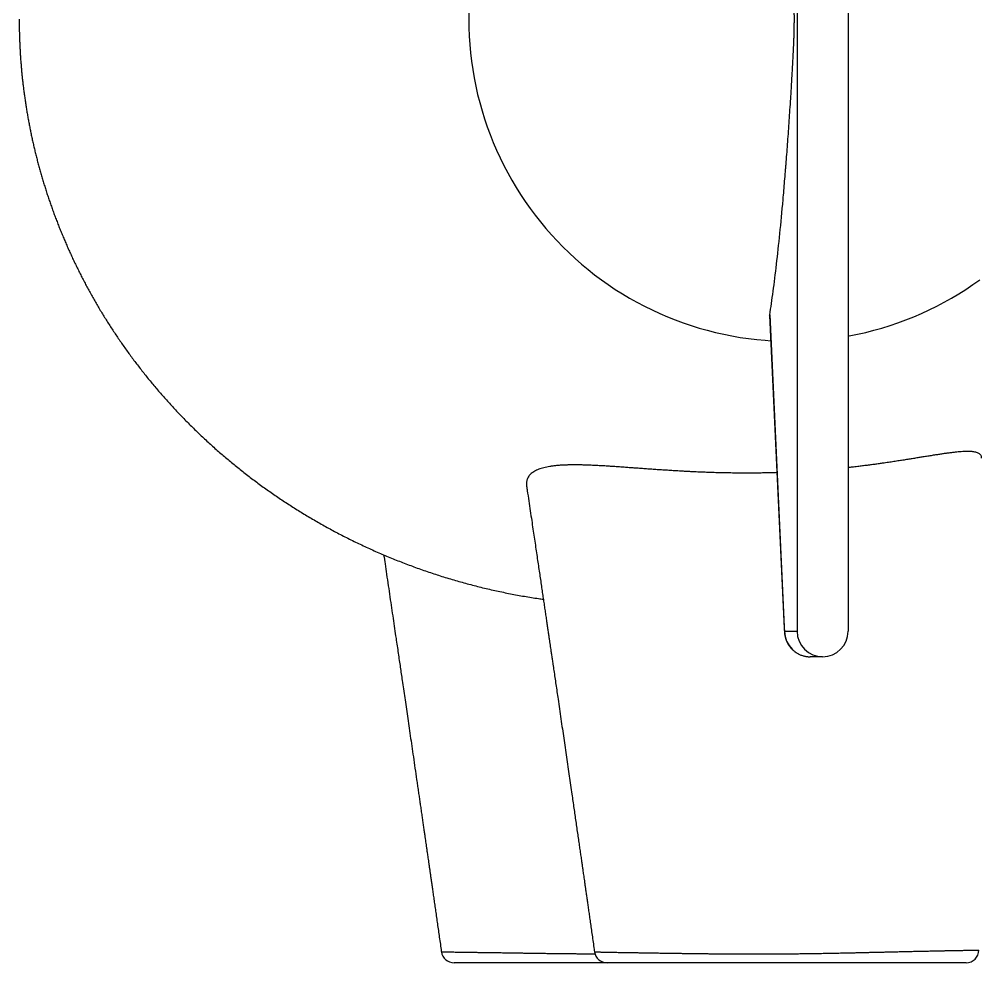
# Model space of a CAD drawing. Header units: millimetres. Extents: x 0 to 594, y 0 to 420.
# Drawn here: x 95.49 to 114.3, y 287.48 to 305.98 of the extents above; entities that cross this region are included whole.
import ezdxf

# ---------------------------------------------------------------- set-up
doc = ezdxf.new("R2010")
doc.units = ezdxf.units.MM

msp = doc.modelspace()

# ---------------------------------------------------------------- linework, layer by layer
at = {"color": 7, "linetype": 'Continuous', "lineweight": 25}
for p, q in [((110.736, 317.983), (110.736, 293.983)), ((111.735, 317.983), (111.735, 293.983)), ((110.198, 300.174), (110.199, 300.186)), ((110.198, 300.174), (110.483, 294.044)), ((110.199, 300.186), (110.483, 294.067)), ((110.492, 293.983), (110.736, 293.983)), ((111.236, 293.483), (110.992, 293.483)), ((103.766, 287.698), (103.766, 287.698)), ((106.766, 287.698), (106.766, 287.698))]:
    msp.add_line(p, q, dxfattribs=at)
at = {"color": 7, "linetype": 'Continuous', "lineweight": 25, "flags": 128}
for points in [[(104.303, 306.148), (104.301, 305.983), (104.303, 305.817), (104.31, 305.652), (104.32, 305.487), (104.336, 305.323), (104.355, 305.158), (104.379, 304.995), (104.407, 304.832), (104.439, 304.67), (104.475, 304.508), (104.516, 304.348), (104.561, 304.189), (104.61, 304.031), (104.663, 303.875), (104.72, 303.72), (104.781, 303.566), (104.846, 303.414), (104.915, 303.264), (104.988, 303.116), (105.065, 302.969), (105.146, 302.825), (105.23, 302.683), (105.318, 302.543), (105.41, 302.406), (105.505, 302.271), (105.604, 302.138), (105.707, 302.008), (105.812, 301.881), (105.921, 301.757), (106.033, 301.636), (106.148, 301.517), (106.266, 301.402), (106.388, 301.29), (106.512, 301.18), (106.639, 301.075), (106.768, 300.972), (106.901, 300.873), (107.036, 300.778), (107.173, 300.686), (107.312, 300.598), (107.454, 300.513), (107.598, 300.433), (107.745, 300.356), (107.893, 300.283), (108.043, 300.213), (108.194, 300.148), (108.348, 300.087), (108.503, 300.03), (108.659, 299.976), (108.817, 299.927), (108.975, 299.883), (109.135, 299.842), (109.297, 299.805), (109.458, 299.773), (109.621, 299.745), (109.785, 299.721), (109.949, 299.702), (110.113, 299.687), (110.221, 299.679)], [(111.735, 299.769), (111.757, 299.773), (111.919, 299.805), (112.08, 299.842), (112.24, 299.883), (112.399, 299.927), (112.557, 299.976), (112.713, 300.03), (112.868, 300.087), (113.021, 300.148), (113.173, 300.213), (113.323, 300.283), (113.471, 300.356), (113.617, 300.433), (113.761, 300.513), (113.903, 300.598), (114.043, 300.686), (114.18, 300.778), (114.315, 300.873)], [(110.483, 294.067), (110.482, 294.047), (110.483, 294.044)], [(110.483, 294.067), (110.483, 294.052), (110.484, 294.038), (110.485, 294.025), (110.486, 294.014), (110.487, 294.005), (110.488, 293.997), (110.489, 293.991), (110.49, 293.986), (110.491, 293.984), (110.492, 293.983)]]:
    msp.add_lwpolyline(points, dxfattribs=at)
at = {"color": 7, "linetype": 'Continuous', "lineweight": 25}
for centre, radius, start, end in [((110.992, 293.982), 0.5, 179.9607, 269.9607), ((111.236, 293.982), 0.5, 179.9607, 269.9607), ((111.235, 293.982), 0.5, 270.0393, 0.0393), ((114.047, 287.733), 0.25, 269.989, 359.8814), ((104.013, 287.733), 0.25, 188.1252, 270), ((107.013, 287.733), 0.25, 188.0981, 269.9973)]:
    msp.add_arc(centre, radius, start, end, dxfattribs=at)
for points, knots in [([(110.199, 300.186), (110.222, 300.329), (110.245, 300.484), (110.289, 300.815), (110.311, 300.992), (110.355, 301.368), (110.377, 301.568), (110.419, 301.99), (110.44, 302.212), (110.472, 302.564), (110.482, 302.684), (110.497, 302.868), (110.502, 302.931), (110.51, 303.025), (110.513, 303.057), (110.518, 303.121), (110.52, 303.153), (110.533, 303.314), (110.543, 303.446), (110.563, 303.716), (110.573, 303.853), (110.587, 304.064), (110.592, 304.135), (110.601, 304.279), (110.606, 304.351), (110.613, 304.462), (110.616, 304.499), (110.62, 304.573), (110.623, 304.611), (110.629, 304.724), (110.634, 304.801), (110.641, 304.917), (110.643, 304.957), (110.647, 305.036), (110.65, 305.076), (110.654, 305.157), (110.656, 305.198), (110.659, 305.261), (110.66, 305.282), (110.662, 305.324), (110.664, 305.346), (110.666, 305.389), (110.667, 305.411), (110.669, 305.455), (110.669, 305.477), (110.671, 305.523), (110.672, 305.546), (110.674, 305.593), (110.675, 305.616), (110.677, 305.665), (110.677, 305.69), (110.678, 305.729), (110.679, 305.742), (110.679, 305.762), (110.679, 305.769), (110.68, 305.783), (110.68, 305.789), (110.681, 305.824), (110.681, 305.852), (110.681, 305.895), (110.682, 305.909), (110.682, 305.931), (110.682, 305.938), (110.682, 305.953), (110.682, 305.961), (110.682, 305.997), (110.682, 306.026), (110.682, 306.07), (110.681, 306.084), (110.681, 306.105), (110.681, 306.112), (110.681, 306.127), (110.681, 306.134), (110.68, 306.169), (110.679, 306.196), (110.678, 306.248), (110.677, 306.274), (110.676, 306.312), (110.676, 306.324), (110.675, 306.349), (110.674, 306.361), (110.673, 306.397), (110.672, 306.42), (110.67, 306.467), (110.669, 306.489), (110.667, 306.534), (110.666, 306.556), (110.663, 306.621), (110.661, 306.664), (110.657, 306.748), (110.655, 306.789), (110.651, 306.871), (110.648, 306.911), (110.644, 306.991), (110.642, 307.03), (110.637, 307.109), (110.635, 307.147), (110.63, 307.224), (110.628, 307.263), (110.621, 307.376), (110.617, 307.451), (110.607, 307.598), (110.602, 307.671), (110.593, 307.815), (110.588, 307.886), (110.574, 308.097), (110.564, 308.235), (110.544, 308.504), (110.534, 308.636), (110.514, 308.895), (110.504, 309.021), (110.491, 309.176), (110.488, 309.207), (110.483, 309.268), (110.48, 309.298), (110.473, 309.389), (110.467, 309.449), (110.441, 309.744), (110.42, 309.968), (110.377, 310.392), (110.356, 310.593), (110.312, 310.971), (110.29, 311.149), (110.245, 311.481), (110.222, 311.636), (110.199, 311.779)], [0, 0, 0, 0, 0.0625, 0.0625, 0.125, 0.125, 0.1875, 0.1875, 0.25, 0.25, 0.28125, 0.28125, 0.296875, 0.296875, 0.304688, 0.304688, 0.3125, 0.3125, 0.34375, 0.34375, 0.375, 0.375, 0.390625, 0.390625, 0.40625, 0.40625, 0.414063, 0.414063, 0.421875, 0.421875, 0.4375, 0.4375, 0.445313, 0.445313, 0.453125, 0.453125, 0.460938, 0.460938, 0.464844, 0.464844, 0.46875, 0.46875, 0.472656, 0.472656, 0.476563, 0.476563, 0.480469, 0.480469, 0.484375, 0.484375, 0.488281, 0.488281, 0.490234, 0.490234, 0.491211, 0.491211, 0.492188, 0.492188, 0.496094, 0.496094, 0.498047, 0.498047, 0.499023, 0.499023, 0.5, 0.5, 0.503906, 0.503906, 0.505859, 0.505859, 0.506836, 0.506836, 0.507813, 0.507813, 0.511719, 0.511719, 0.515625, 0.515625, 0.517578, 0.517578, 0.519531, 0.519531, 0.523438, 0.523438, 0.527344, 0.527344, 0.53125, 0.53125, 0.539063, 0.539063, 0.546875, 0.546875, 0.554688, 0.554688, 0.5625, 0.5625, 0.570313, 0.570313, 0.578125, 0.578125, 0.59375, 0.59375, 0.609375, 0.609375, 0.625, 0.625, 0.65625, 0.65625, 0.6875, 0.6875, 0.71875, 0.71875, 0.726563, 0.726563, 0.734375, 0.734375, 0.75, 0.75, 0.8125, 0.8125, 0.875, 0.875, 0.9375, 0.9375, 1, 1, 1, 1]), ([(95.492, 305.983), (95.492, 305.95), (95.492, 305.904), (95.493, 305.837), (95.493, 305.78), (95.495, 305.712), (95.497, 305.641), (95.5, 305.566), (95.503, 305.488), (95.507, 305.409), (95.511, 305.327), (95.516, 305.245), (95.522, 305.162), (95.529, 305.077), (95.536, 304.992), (95.544, 304.906), (95.553, 304.82), (95.563, 304.733), (95.573, 304.646), (95.584, 304.558), (95.596, 304.47), (95.609, 304.382), (95.622, 304.293), (95.637, 304.204), (95.652, 304.115), (95.668, 304.025), (95.684, 303.935), (95.702, 303.845), (95.72, 303.755), (95.739, 303.665), (95.759, 303.574), (95.78, 303.483), (95.801, 303.392), (95.824, 303.301), (95.847, 303.21), (95.871, 303.119), (95.896, 303.027), (95.922, 302.935), (95.949, 302.844), (95.977, 302.752), (96.006, 302.66), (96.035, 302.568), (96.066, 302.475), (96.097, 302.383), (96.13, 302.291), (96.163, 302.198), (96.197, 302.106), (96.233, 302.013), (96.269, 301.92), (96.306, 301.827), (96.344, 301.735), (96.383, 301.642), (96.423, 301.549), (96.465, 301.456), (96.507, 301.363), (96.55, 301.27), (96.594, 301.177), (96.64, 301.085), (96.686, 300.992), (96.733, 300.899), (96.782, 300.806), (96.831, 300.713), (96.882, 300.621), (96.934, 300.528), (96.987, 300.436), (97.04, 300.343), (97.095, 300.251), (97.151, 300.159), (97.209, 300.067), (97.267, 299.975), (97.327, 299.884), (97.387, 299.792), (97.449, 299.701), (97.512, 299.61), (97.576, 299.519), (97.641, 299.428), (97.707, 299.338), (97.775, 299.248), (97.844, 299.158), (97.914, 299.068), (97.985, 298.979), (98.057, 298.89), (98.13, 298.802), (98.205, 298.714), (98.281, 298.626), (98.358, 298.539), (98.436, 298.452), (98.515, 298.365), (98.596, 298.279), (98.677, 298.194), (98.76, 298.109), (98.845, 298.024), (98.93, 297.94), (99.016, 297.856), (99.104, 297.774), (99.193, 297.691), (99.283, 297.609), (99.374, 297.528), (99.467, 297.448), (99.56, 297.368), (99.655, 297.289), (99.751, 297.21), (99.848, 297.133), (99.946, 297.056), (100.046, 296.98), (100.146, 296.904), (100.248, 296.829), (100.351, 296.756), (100.455, 296.683), (100.56, 296.611), (100.666, 296.539), (100.774, 296.469), (100.882, 296.4), (100.991, 296.331), (101.102, 296.264), (101.214, 296.197), (101.326, 296.132), (101.44, 296.067), (101.555, 296.004), (101.67, 295.941), (101.787, 295.88), (101.905, 295.82), (102.023, 295.76), (102.143, 295.702), (102.264, 295.646), (102.385, 295.59), (102.507, 295.535), (102.631, 295.482), (102.755, 295.43), (102.88, 295.379), (103.006, 295.329), (103.132, 295.281), (103.26, 295.234), (103.388, 295.188), (103.517, 295.144), (103.647, 295.101), (103.777, 295.059), (103.908, 295.019), (104.04, 294.98), (104.173, 294.942), (104.306, 294.906), (104.44, 294.871), (104.574, 294.837), (104.709, 294.806), (104.845, 294.775), (104.981, 294.746), (105.117, 294.718), (105.254, 294.692), (105.392, 294.668), (105.53, 294.645), (105.653, 294.625), (105.731, 294.614), (105.763, 294.609)], [0, 0, 0, 0, 0.003893, 0.005443, 0.008021, 0.010696, 0.013567, 0.016566, 0.019667, 0.02285, 0.026099, 0.029404, 0.032758, 0.036155, 0.039591, 0.043062, 0.046567, 0.050103, 0.053671, 0.057268, 0.060894, 0.06455, 0.068234, 0.071948, 0.075692, 0.079465, 0.083268, 0.087103, 0.090969, 0.094866, 0.098797, 0.102761, 0.106759, 0.110793, 0.114862, 0.118968, 0.123111, 0.127293, 0.131515, 0.135776, 0.140079, 0.144424, 0.148811, 0.153243, 0.157719, 0.162241, 0.16681, 0.171426, 0.176091, 0.180805, 0.185569, 0.190384, 0.195252, 0.200172, 0.205146, 0.210175, 0.215259, 0.2204, 0.225597, 0.230853, 0.236167, 0.241542, 0.246976, 0.252472, 0.258029, 0.263649, 0.269333, 0.27508, 0.280893, 0.286771, 0.292714, 0.298725, 0.304803, 0.310949, 0.317163, 0.323446, 0.329799, 0.336222, 0.342716, 0.349281, 0.355917, 0.362625, 0.369405, 0.376258, 0.383184, 0.390183, 0.397256, 0.404403, 0.411624, 0.418919, 0.426288, 0.433732, 0.441251, 0.448845, 0.456514, 0.464257, 0.472076, 0.479969, 0.487937, 0.49598, 0.504098, 0.51229, 0.520556, 0.528896, 0.53731, 0.545797, 0.554357, 0.56299, 0.571696, 0.580473, 0.589322, 0.598242, 0.607232, 0.616293, 0.625422, 0.63462, 0.643886, 0.653219, 0.662619, 0.672085, 0.681616, 0.69121, 0.700868, 0.710589, 0.72037, 0.730212, 0.740114, 0.750074, 0.760091, 0.770165, 0.780293, 0.790476, 0.800712, 0.810998, 0.821336, 0.831722, 0.842156, 0.852636, 0.863162, 0.873731, 0.884342, 0.894994, 0.905686, 0.916415, 0.927181, 0.937981, 0.948815, 0.959681, 0.970576, 0.981501, 0.992452, 1, 1, 1, 1]), ([(114.351, 297.379), (114.351, 297.386), (114.351, 297.403), (114.343, 297.425), (114.329, 297.445), (114.31, 297.463), (114.285, 297.477), (114.254, 297.489), (114.22, 297.497), (114.183, 297.503), (114.146, 297.506), (114.104, 297.508), (114.058, 297.508), (114.008, 297.507), (113.953, 297.504), (113.895, 297.499), (113.831, 297.492), (113.763, 297.484), (113.693, 297.475), (113.62, 297.465), (113.546, 297.454), (113.468, 297.442), (113.384, 297.429), (113.296, 297.415), (113.209, 297.401), (113.122, 297.387), (113.038, 297.373), (112.95, 297.359), (112.857, 297.344), (112.761, 297.329), (112.66, 297.313), (112.554, 297.297), (112.455, 297.283), (112.363, 297.27), (112.281, 297.258), (112.196, 297.247), (112.108, 297.235), (112.017, 297.224), (111.919, 297.212), (111.825, 297.201), (111.761, 297.194), (111.735, 297.191)], [0, 0, 0, 0, 0.031734, 0.069312, 0.106882, 0.143549, 0.180222, 0.216895, 0.253561, 0.282897, 0.312239, 0.341583, 0.370924, 0.40026, 0.429604, 0.458955, 0.488309, 0.517659, 0.547002, 0.573334, 0.599668, 0.626, 0.652433, 0.678868, 0.7053, 0.727091, 0.748886, 0.770681, 0.79247, 0.814274, 0.836085, 0.857895, 0.879697, 0.89485, 0.910005, 0.925157, 0.940394, 0.955633, 0.970869, 0.988474, 1, 1, 1, 1]), ([(106.542, 297.242), (106.514, 297.243), (106.457, 297.244), (106.377, 297.244), (106.3, 297.244), (106.227, 297.242), (106.159, 297.24), (106.089, 297.236), (106.02, 297.23), (105.951, 297.222), (105.887, 297.213), (105.828, 297.202), (105.773, 297.189), (105.721, 297.175), (105.673, 297.158), (105.63, 297.14), (105.591, 297.12), (105.556, 297.098), (105.525, 297.074), (105.498, 297.048), (105.476, 297.021), (105.458, 296.991), (105.445, 296.961), (105.436, 296.928), (105.431, 296.894), (105.43, 296.861), (105.433, 296.838), (105.435, 296.828)], [0, 0, 0, 0, 0.033402, 0.066808, 0.100211, 0.133741, 0.167274, 0.200804, 0.240919, 0.281046, 0.321179, 0.361309, 0.401426, 0.443515, 0.485614, 0.527717, 0.569817, 0.611907, 0.655851, 0.699804, 0.74376, 0.787714, 0.831659, 0.875597, 0.919545, 0.963495, 1, 1, 1, 1]), ([(110.341, 297.093), (110.32, 297.092), (110.263, 297.09), (110.17, 297.088), (110.06, 297.086), (109.95, 297.084), (109.838, 297.083), (109.725, 297.083), (109.61, 297.084), (109.496, 297.085), (109.379, 297.087), (109.26, 297.089), (109.14, 297.092), (109.021, 297.096), (108.904, 297.1), (108.788, 297.105), (108.684, 297.11), (108.591, 297.115), (108.509, 297.119), (108.414, 297.124), (108.309, 297.131), (108.192, 297.138), (108.079, 297.145), (107.968, 297.153), (107.861, 297.16), (107.755, 297.168), (107.649, 297.176), (107.545, 297.183), (107.445, 297.19), (107.348, 297.197), (107.255, 297.204), (107.165, 297.21), (107.078, 297.216), (106.983, 297.222), (106.882, 297.228), (106.776, 297.233), (106.685, 297.237), (106.608, 297.24), (106.564, 297.241), (106.542, 297.242)], [0, 0, 0, 0, 0.012502, 0.033701, 0.054901, 0.076305, 0.097709, 0.119777, 0.141846, 0.164146, 0.186446, 0.210564, 0.234699, 0.258819, 0.283481, 0.308158, 0.332823, 0.351402, 0.369985, 0.388564, 0.416656, 0.444749, 0.473481, 0.502232, 0.530987, 0.559724, 0.590797, 0.621884, 0.652975, 0.684052, 0.715099, 0.746156, 0.777215, 0.808264, 0.851652, 0.895049, 0.938439, 0.969215, 1, 1, 1, 1]), ([(105.434, 296.828), (105.439, 296.798), (105.453, 296.701), (105.477, 296.539), (105.506, 296.344), (105.534, 296.161), (105.559, 295.989), (105.583, 295.828), (105.606, 295.671), (105.628, 295.521), (105.65, 295.375), (105.671, 295.234), (105.691, 295.097), (105.711, 294.965), (105.729, 294.838), (105.747, 294.717), (105.764, 294.602), (105.78, 294.492), (105.796, 294.385), (105.812, 294.28), (105.827, 294.179), (105.84, 294.085), (105.853, 293.997), (105.865, 293.917), (105.876, 293.843), (105.886, 293.776), (105.895, 293.714), (105.904, 293.654), (105.914, 293.587), (105.925, 293.511), (105.937, 293.425), (105.952, 293.325), (105.969, 293.209), (105.989, 293.076), (106.009, 292.938), (106.03, 292.796), (106.053, 292.636), (106.079, 292.459), (106.107, 292.265), (106.135, 292.074), (106.162, 291.886), (106.189, 291.701), (106.216, 291.515), (106.243, 291.329), (106.27, 291.146), (106.296, 290.966), (106.32, 290.801), (106.342, 290.651), (106.361, 290.516), (106.38, 290.383), (106.399, 290.252), (106.418, 290.122), (106.436, 289.996), (106.454, 289.874), (106.47, 289.759), (106.486, 289.65), (106.501, 289.547), (106.512, 289.467), (106.521, 289.41), (106.526, 289.374), (106.531, 289.338), (106.537, 289.298), (106.543, 289.254), (106.55, 289.204), (106.558, 289.149), (106.567, 289.088), (106.577, 289.021), (106.587, 288.948), (106.598, 288.87), (106.61, 288.786), (106.623, 288.697), (106.637, 288.602), (106.651, 288.501), (106.666, 288.393), (106.683, 288.277), (106.701, 288.153), (106.719, 288.023), (106.739, 287.886), (106.754, 287.777), (106.763, 287.714), (106.766, 287.698)], [0, 0, 0, 0, 0.009855, 0.0318665, 0.0531766, 0.0737854, 0.0920609, 0.1097473, 0.1268447, 0.1433531, 0.1592726, 0.1746033, 0.1897253, 0.2042272, 0.218109, 0.2313706, 0.2440122, 0.2560338, 0.2674354, 0.279261, 0.2903365, 0.3006619, 0.3102371, 0.3190623, 0.3271374, 0.3344624, 0.3410455, 0.3474759, 0.3541172, 0.3631336, 0.372513, 0.382256, 0.3961285, 0.4106788, 0.4259075, 0.4416336, 0.4574989, 0.4784763, 0.4996892, 0.5211442, 0.5412246, 0.5615224, 0.5820398, 0.6024584, 0.6225374, 0.6422775, 0.661679, 0.6766859, 0.6914844, 0.7060747, 0.720457, 0.7346316, 0.7485791, 0.7619964, 0.7745311, 0.7864576, 0.7977759, 0.8084861, 0.8125273, 0.8164746, 0.8203347, 0.8245481, 0.8293818, 0.8348357, 0.84091, 0.8476045, 0.8549193, 0.8628545, 0.87141, 0.8805858, 0.890382, 0.9007986, 0.9118356, 0.9234931, 0.9363713, 0.9499305, 0.9641708, 0.9790922, 0.994695, 1, 1, 1, 1]), ([(102.634, 295.481), (102.643, 295.421), (102.662, 295.295), (102.692, 295.093), (102.724, 294.878), (102.756, 294.658), (102.787, 294.444), (102.818, 294.238), (102.847, 294.038), (102.874, 293.858), (102.898, 293.696), (102.919, 293.553), (102.939, 293.414), (102.959, 293.279), (102.978, 293.148), (102.999, 293.006), (103.022, 292.85), (103.047, 292.678), (103.073, 292.5), (103.1, 292.317), (103.127, 292.127), (103.156, 291.931), (103.185, 291.728), (103.216, 291.517), (103.248, 291.297), (103.275, 291.113), (103.296, 290.965), (103.312, 290.858), (103.327, 290.754), (103.341, 290.653), (103.356, 290.551), (103.371, 290.447), (103.386, 290.342), (103.401, 290.244), (103.414, 290.151), (103.426, 290.065), (103.438, 289.987), (103.448, 289.918), (103.456, 289.856), (103.463, 289.809), (103.468, 289.774), (103.472, 289.749), (103.475, 289.726), (103.479, 289.701), (103.483, 289.671), (103.488, 289.634), (103.495, 289.589), (103.502, 289.539), (103.51, 289.483), (103.519, 289.422), (103.528, 289.356), (103.539, 289.286), (103.549, 289.212), (103.56, 289.133), (103.572, 289.049), (103.586, 288.958), (103.6, 288.86), (103.615, 288.755), (103.631, 288.643), (103.647, 288.526), (103.665, 288.403), (103.683, 288.277), (103.701, 288.149), (103.72, 288.017), (103.74, 287.881), (103.755, 287.773), (103.764, 287.712), (103.766, 287.697)], [0, 0, 0, 0, 0.022978, 0.048633, 0.077767, 0.106043, 0.13346, 0.160019, 0.18572, 0.210563, 0.22948, 0.247867, 0.265725, 0.283054, 0.299852, 0.3165, 0.337814, 0.359891, 0.38273, 0.406333, 0.430698, 0.455826, 0.481717, 0.509092, 0.537271, 0.566254, 0.580197, 0.594132, 0.607563, 0.620464, 0.632835, 0.647039, 0.660472, 0.673135, 0.685027, 0.696148, 0.706499, 0.71497, 0.722844, 0.730121, 0.733345, 0.736436, 0.739394, 0.742466, 0.746037, 0.751013, 0.756723, 0.763167, 0.770344, 0.778255, 0.7869, 0.795723, 0.805199, 0.815327, 0.826107, 0.837539, 0.850378, 0.86395, 0.878256, 0.893297, 0.909071, 0.925579, 0.941817, 0.958707, 0.97625, 0.994446, 1, 1, 1, 1]), ([(110.483, 294.044), (110.483, 294.041), (110.483, 294.03), (110.484, 294.013), (110.486, 293.992), (110.487, 293.971), (110.489, 293.952), (110.491, 293.936), (110.493, 293.922), (110.495, 293.907), (110.498, 293.893), (110.501, 293.877), (110.506, 293.861), (110.511, 293.843), (110.517, 293.824), (110.524, 293.803), (110.533, 293.782), (110.543, 293.76), (110.555, 293.737), (110.568, 293.716), (110.583, 293.694), (110.598, 293.673), (110.615, 293.653), (110.633, 293.634), (110.652, 293.615), (110.672, 293.598), (110.693, 293.582), (110.714, 293.566), (110.737, 293.552), (110.76, 293.539), (110.785, 293.527), (110.811, 293.516), (110.839, 293.506), (110.867, 293.498), (110.895, 293.492), (110.923, 293.487), (110.952, 293.484), (110.975, 293.483), (110.988, 293.483), (110.992, 293.483)], [0, 0, 0, 0, 0.013372, 0.04222, 0.072964, 0.108751, 0.137337, 0.159584, 0.18037, 0.199881, 0.219031, 0.238315, 0.258417, 0.279891, 0.303066, 0.327967, 0.354324, 0.381734, 0.409845, 0.438411, 0.467275, 0.496339, 0.525542, 0.554843, 0.584218, 0.613648, 0.643121, 0.672628, 0.702163, 0.73172, 0.761297, 0.794235, 0.827001, 0.859505, 0.891762, 0.923787, 0.955592, 0.987185, 1, 1, 1, 1]), ([(110.548, 287.659), (110.589, 287.66), (110.67, 287.661), (110.791, 287.662), (110.913, 287.664), (111.035, 287.665), (111.157, 287.667), (111.265, 287.669), (111.36, 287.671), (111.442, 287.673), (111.537, 287.674), (111.644, 287.677), (111.748, 287.679), (111.837, 287.681), (111.91, 287.682), (111.982, 287.684), (112.059, 287.686), (112.139, 287.688), (112.223, 287.69), (112.306, 287.691), (112.386, 287.693), (112.464, 287.695), (112.554, 287.697), (112.654, 287.7), (112.762, 287.702), (112.865, 287.704), (112.969, 287.707), (113.071, 287.709), (113.172, 287.711), (113.267, 287.713), (113.358, 287.715), (113.445, 287.717), (113.527, 287.719), (113.604, 287.72), (113.675, 287.722), (113.74, 287.723), (113.801, 287.724), (113.857, 287.725), (113.91, 287.726), (113.959, 287.727), (114.008, 287.728), (114.055, 287.729), (114.101, 287.73), (114.141, 287.73), (114.176, 287.731), (114.206, 287.731), (114.231, 287.732), (114.25, 287.732), (114.267, 287.732), (114.28, 287.732), (114.289, 287.732), (114.295, 287.732), (114.296, 287.732), (114.296, 287.732)], [0, 0, 0, 0, 0.015181, 0.030373, 0.045554, 0.061131, 0.076719, 0.092297, 0.103323, 0.114353, 0.125379, 0.142089, 0.158799, 0.169626, 0.180454, 0.191316, 0.202178, 0.215676, 0.229178, 0.242676, 0.256284, 0.269895, 0.283503, 0.304343, 0.325184, 0.346136, 0.367089, 0.390662, 0.414247, 0.437836, 0.461412, 0.485346, 0.50929, 0.533235, 0.557172, 0.579712, 0.602255, 0.624796, 0.647433, 0.670073, 0.692711, 0.71979, 0.74688, 0.773974, 0.801066, 0.828147, 0.852056, 0.875968, 0.899878, 0.923862, 0.947847, 0.971831, 1, 1, 1, 1]), ([(103.766, 287.698), (103.766, 287.698), (103.766, 287.698), (103.772, 287.698), (103.783, 287.698), (103.801, 287.698), (103.824, 287.697), (103.854, 287.697), (103.89, 287.697), (103.929, 287.696), (103.97, 287.696), (104.011, 287.695), (104.056, 287.694), (104.106, 287.694), (104.159, 287.693), (104.216, 287.692), (104.278, 287.691), (104.345, 287.69), (104.418, 287.689), (104.496, 287.688), (104.58, 287.687), (104.666, 287.686), (104.754, 287.684), (104.844, 287.683), (104.938, 287.682), (105.027, 287.68), (105.108, 287.679), (105.181, 287.678), (105.256, 287.677), (105.334, 287.676), (105.415, 287.674), (105.5, 287.673), (105.589, 287.672), (105.684, 287.671), (105.782, 287.669), (105.883, 287.668), (105.989, 287.667), (106.099, 287.665), (106.212, 287.664), (106.319, 287.663), (106.419, 287.662), (106.512, 287.661), (106.606, 287.661), (106.693, 287.66), (106.75, 287.66), (106.775, 287.659)], [0, 0, 0, 0, 0.0192953, 0.0527006, 0.0861057, 0.1195019, 0.1540984, 0.1887057, 0.2233123, 0.2579079, 0.2846946, 0.311487, 0.338279, 0.365065, 0.3918582, 0.4186586, 0.4454581, 0.4722501, 0.4999571, 0.5276746, 0.5553905, 0.583095, 0.6081495, 0.6332154, 0.6582791, 0.6833307, 0.7002929, 0.7172574, 0.7342191, 0.7512805, 0.7683449, 0.7854057, 0.8035948, 0.8217943, 0.8399919, 0.8581784, 0.8767196, 0.8952602, 0.913932, 0.9326032, 0.9467781, 0.960963, 0.9751467, 0.9893201, 1, 1, 1, 1]), ([(106.766, 287.698), (106.766, 287.698), (106.765, 287.698), (106.768, 287.697), (106.775, 287.697), (106.787, 287.697), (106.804, 287.696), (106.825, 287.696), (106.849, 287.695), (106.876, 287.695), (106.907, 287.694), (106.941, 287.694), (106.98, 287.693), (107.022, 287.692), (107.068, 287.691), (107.118, 287.69), (107.172, 287.689), (107.23, 287.688), (107.293, 287.687), (107.36, 287.686), (107.431, 287.685), (107.508, 287.684), (107.591, 287.682), (107.681, 287.681), (107.776, 287.679), (107.873, 287.678), (107.972, 287.676), (108.072, 287.675), (108.176, 287.673), (108.275, 287.672), (108.365, 287.67), (108.445, 287.669), (108.528, 287.668), (108.614, 287.667), (108.702, 287.666), (108.794, 287.665), (108.888, 287.664), (108.984, 287.662), (109.083, 287.661), (109.185, 287.661), (109.291, 287.66), (109.401, 287.659), (109.513, 287.658), (109.629, 287.658), (109.748, 287.657), (109.869, 287.657), (109.983, 287.657), (110.088, 287.657), (110.185, 287.657), (110.282, 287.658), (110.375, 287.658), (110.464, 287.659), (110.52, 287.659), (110.548, 287.659)], [0, 0, 0, 0, 0.000961, 0.028871, 0.056791, 0.084714, 0.112633, 0.140543, 0.164909, 0.189278, 0.213644, 0.238097, 0.262553, 0.287006, 0.311033, 0.335066, 0.359098, 0.383123, 0.407158, 0.4312, 0.455241, 0.479275, 0.504253, 0.529243, 0.554231, 0.579207, 0.60149, 0.623787, 0.646081, 0.668361, 0.683509, 0.69866, 0.713808, 0.729071, 0.744338, 0.759601, 0.774794, 0.789997, 0.805198, 0.820389, 0.835913, 0.851437, 0.867081, 0.882724, 0.898579, 0.914444, 0.930297, 0.942496, 0.954705, 0.966914, 0.979111, 0.989548, 1, 1, 1, 1]), ([(107.012, 287.483), (106.998, 287.483), (106.955, 287.483), (106.882, 287.483), (106.793, 287.483), (106.705, 287.483), (106.617, 287.483), (106.531, 287.483), (106.439, 287.483), (106.341, 287.483), (106.239, 287.483), (106.139, 287.483), (106.041, 287.483), (105.946, 287.483), (105.853, 287.483), (105.763, 287.483), (105.678, 287.483), (105.599, 287.483), (105.524, 287.483), (105.439, 287.483), (105.346, 287.483), (105.245, 287.483), (105.149, 287.483), (105.057, 287.483), (104.97, 287.483), (104.886, 287.483), (104.804, 287.483), (104.726, 287.483), (104.653, 287.483), (104.584, 287.483), (104.519, 287.483), (104.459, 287.483), (104.403, 287.483), (104.35, 287.483), (104.301, 287.483), (104.255, 287.483), (104.214, 287.483), (104.173, 287.483), (104.136, 287.483), (104.102, 287.483), (104.073, 287.483), (104.05, 287.483), (104.032, 287.483), (104.02, 287.483), (104.014, 287.483), (104.014, 287.483), (104.014, 287.483)], [0, 0, 0, 0, 0.005831, 0.018923, 0.032004, 0.045451, 0.058909, 0.072368, 0.085817, 0.103042, 0.120282, 0.137525, 0.154754, 0.172415, 0.190088, 0.207763, 0.225427, 0.241601, 0.257778, 0.273953, 0.298361, 0.322771, 0.347597, 0.372435, 0.397275, 0.422104, 0.448527, 0.47496, 0.501395, 0.52782, 0.554231, 0.580648, 0.607067, 0.633479, 0.66098, 0.688488, 0.715996, 0.743498, 0.776711, 0.809934, 0.843158, 0.876372, 0.909581, 0.942798, 0.976016, 1, 1, 1, 1]), ([(110.546, 287.483), (110.521, 287.483), (110.471, 287.483), (110.383, 287.483), (110.282, 287.483), (110.168, 287.483), (110.055, 287.483), (109.942, 287.483), (109.83, 287.483), (109.721, 287.483), (109.617, 287.483), (109.516, 287.483), (109.418, 287.483), (109.321, 287.483), (109.225, 287.483), (109.131, 287.483), (109.04, 287.483), (108.953, 287.483), (108.868, 287.483), (108.787, 287.483), (108.708, 287.483), (108.631, 287.483), (108.556, 287.483), (108.471, 287.483), (108.376, 287.483), (108.275, 287.483), (108.178, 287.483), (108.084, 287.483), (107.992, 287.483), (107.904, 287.483), (107.821, 287.483), (107.743, 287.483), (107.669, 287.483), (107.599, 287.483), (107.534, 287.483), (107.473, 287.483), (107.414, 287.483), (107.359, 287.483), (107.309, 287.483), (107.264, 287.483), (107.223, 287.483), (107.187, 287.483), (107.155, 287.483), (107.126, 287.483), (107.1, 287.483), (107.076, 287.483), (107.055, 287.483), (107.037, 287.483), (107.024, 287.483), (107.016, 287.483), (107.013, 287.483), (107.013, 287.483), (107.013, 287.483)], [0, 0, 0, 0, 0.009794, 0.019601, 0.03457, 0.049552, 0.064522, 0.079905, 0.0953, 0.110685, 0.125361, 0.140051, 0.154744, 0.169423, 0.184514, 0.199617, 0.214721, 0.229815, 0.244519, 0.259227, 0.273932, 0.288752, 0.303575, 0.318396, 0.341117, 0.363853, 0.386591, 0.409316, 0.433656, 0.458007, 0.48236, 0.506703, 0.531026, 0.555358, 0.57969, 0.604015, 0.629536, 0.655063, 0.680591, 0.706112, 0.729894, 0.753678, 0.77746, 0.801322, 0.825186, 0.849047, 0.877618, 0.906199, 0.934783, 0.963364, 0.991936, 1, 1, 1, 1]), ([(114.047, 287.483), (114.047, 287.483), (114.047, 287.483), (114.045, 287.483), (114.038, 287.483), (114.027, 287.483), (114.012, 287.483), (113.992, 287.483), (113.968, 287.483), (113.939, 287.483), (113.906, 287.483), (113.868, 287.483), (113.825, 287.483), (113.779, 287.483), (113.732, 287.483), (113.682, 287.483), (113.629, 287.483), (113.571, 287.483), (113.51, 287.483), (113.444, 287.483), (113.375, 287.483), (113.302, 287.483), (113.225, 287.483), (113.143, 287.483), (113.055, 287.483), (112.963, 287.483), (112.865, 287.483), (112.767, 287.483), (112.671, 287.483), (112.576, 287.483), (112.478, 287.483), (112.386, 287.483), (112.302, 287.483), (112.228, 287.483), (112.151, 287.483), (112.072, 287.483), (111.99, 287.483), (111.9, 287.483), (111.799, 287.483), (111.687, 287.483), (111.581, 287.483), (111.481, 287.483), (111.389, 287.483), (111.294, 287.483), (111.196, 287.483), (111.094, 287.483), (110.988, 287.483), (110.88, 287.483), (110.77, 287.483), (110.658, 287.483), (110.583, 287.483), (110.546, 287.483)], [0, 0, 0, 0, 0.00046, 0.028786, 0.05657, 0.084363, 0.112159, 0.139952, 0.167735, 0.195526, 0.223326, 0.25113, 0.278929, 0.306718, 0.331018, 0.355321, 0.379621, 0.404031, 0.428444, 0.452854, 0.476672, 0.500499, 0.524324, 0.548141, 0.572282, 0.596435, 0.620586, 0.644724, 0.664837, 0.684962, 0.705084, 0.725194, 0.738875, 0.752558, 0.766238, 0.780028, 0.79382, 0.807609, 0.824979, 0.842358, 0.859726, 0.87306, 0.886405, 0.899749, 0.91308, 0.927381, 0.941691, 0.95599, 0.970657, 0.985334, 1, 1, 1, 1])]:
    msp.add_open_spline(points, degree=3, knots=knots, dxfattribs=at)

doc.saveas('drawing.dxf')
